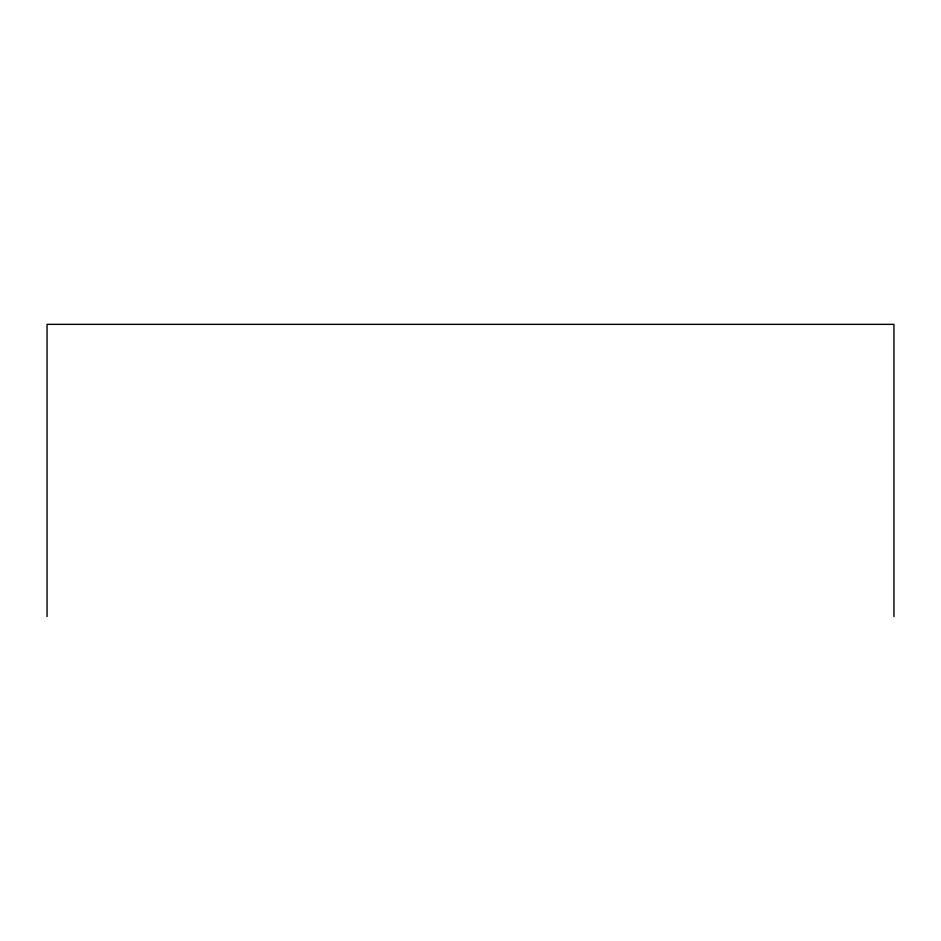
<?xml version="1.0" encoding="UTF-8"?>
<svg xmlns="http://www.w3.org/2000/svg" width="941" height="941" viewBox="0 0 941 941"><rect width="100%" height="100%" fill="white"/><g stroke="black" fill="none" stroke-linecap="round" stroke-linejoin="round"><path stroke-width="1.41" d="M893.95 616.649L893.95 324.351L47.05 324.351L47.05 616.649"/></g></svg>
